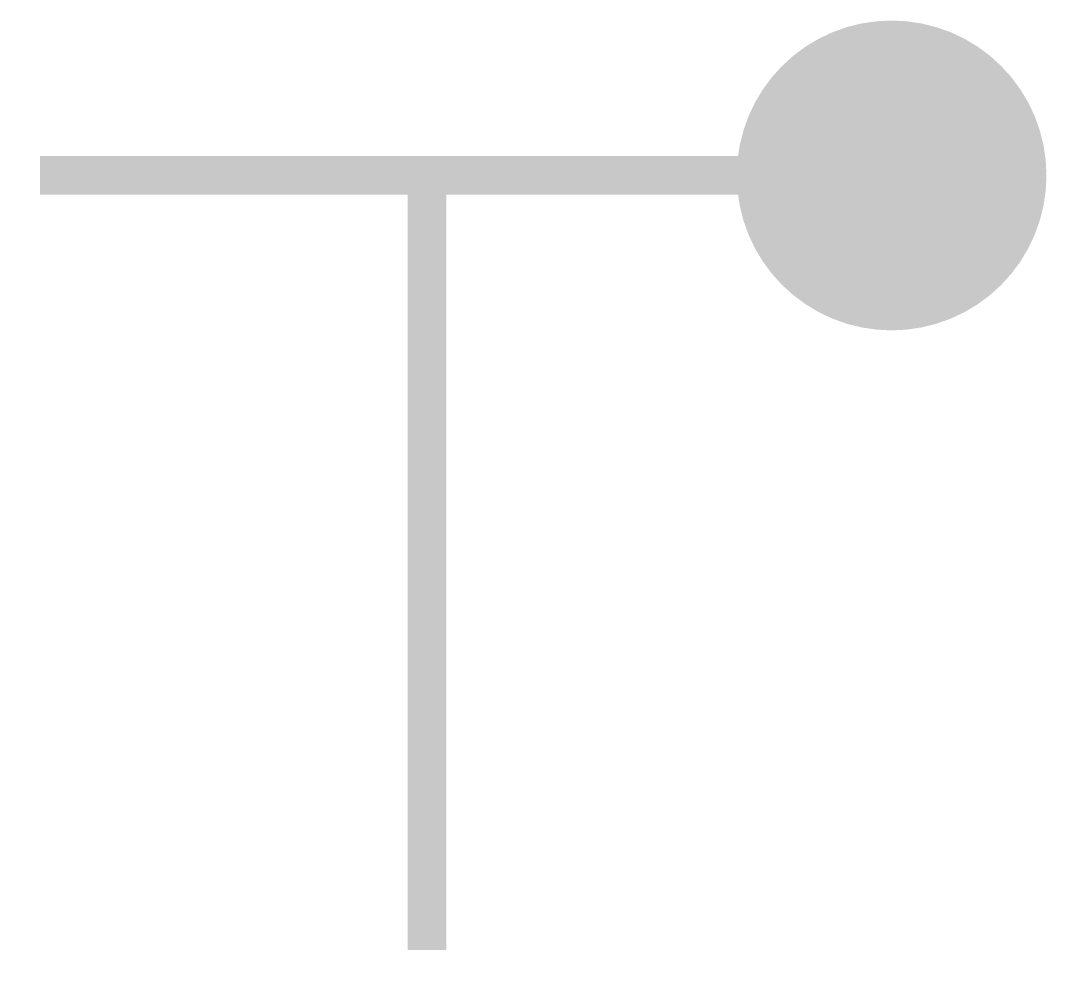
# Model space of a CAD drawing. Extents: x -1.05 to 1.6, y -2.05 to 0.4.
import ezdxf

# ---------------------------------------------------------------- set-up
doc = ezdxf.new("R2010")
doc.units = 0
doc.header["$MEASUREMENT"] = 0
doc.layers.get('0').update_dxf_attribs({"linetype": 'CONTINUOUS'})

msp = doc.modelspace()

# ---------------------------------------------------------------- linework, layer by layer
at = {"const_width": 0.4}
msp.add_lwpolyline([(1, 0, 1), (1.4, 0, 1)], format="xyb", close=True, dxfattribs=at)
at = {"const_width": 0.1}
for points in [[(-1, 0), (1, 0)], [(0, 0), (0, -2)]]:
    msp.add_lwpolyline(points, dxfattribs=at)

doc.saveas('drawing.dxf')
